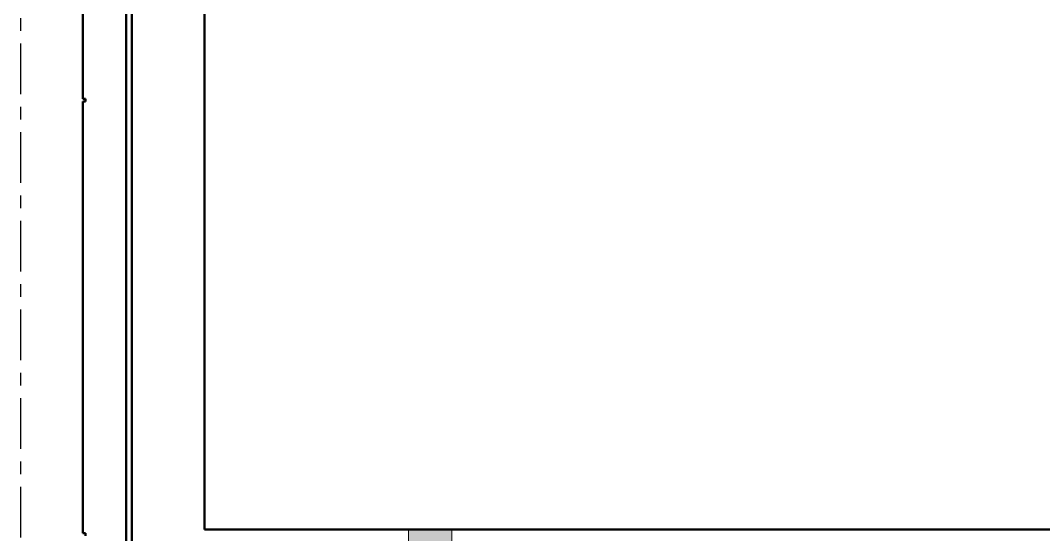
# Model space of a CAD drawing. Header units: millimetres. Extents: x -1379 to 1385823, y -4884429 to 548763.
# Drawn here: x 452604 to 456137, y -2339241 to -2337466 of the extents above; entities that cross this region are included whole.
import ezdxf
from ezdxf.enums import TextEntityAlignment as Align

# ---------------------------------------------------------------- set-up
doc = ezdxf.new("R2010")
doc.units = ezdxf.units.MM
doc.linetypes.add('CENTER', pattern=[50.8, 31.75, -6.35, 6.35, -6.35])
doc.linetypes.add('TA_GL_000.70000', pattern=[1.925, 0.7, -0.175, 0.175, -0.175, 0.7])
for name, color, linetype in [('000 - 0_SYM_DWG_GRIDLINE_MAIN_COLOR_251', 7, 'Continuous'), ('000 - 0_SYM_DWG_SLOPE-SYM_TEXT_COLOR_3', 7, 'Continuous'), ('000 - GRID', 7, 'CENTER')]:
    doc.layers.add(name, color=color, linetype=linetype)
for name, color, linetype, lineweight in [('A-COLS-E', 7, 'Continuous', 35), ('A-DETL', 7, 'Continuous', 70), ('A-DETL-GENF', 7, 'Continuous', 35), ('A-FLOR-E', 7, 'Continuous', 35), ('WALL-E', 7, 'Continuous', 50)]:
    doc.layers.add(name, color=color, linetype=linetype, lineweight=lineweight)
doc.styles.add('ARIAL', font='arial.ttf')
doc.styles.add('TA', font='', dxfattribs={"height": 4.5})
doc.styles.get('TA').set_extended_font_data('Cordia New')

# ---------------------------------------------------------------- blocks, each defined once
blk = doc.blocks.new('*U1926')
at = {"layer": '000 - 0_SYM_DWG_GRIDLINE_MAIN_COLOR_251', "color": 7, "linetype": 'ByBlock', "ltscale": 5}
blk.add_line((10, 0), (-321.4, 0), dxfattribs=at)
at = {"color": 7, "style": 'TA', "flags": 1}
blk.add_attdef('LOCATION', (6, -6), '', height=4.5, rotation=270, dxfattribs=at)
at = {"layer": '000 - 0_SYM_DWG_SLOPE-SYM_TEXT_COLOR_3', "color": 7, "style": 'ARIAL'}
blk.add_attdef('GRID-HEAD', text='', height=4, rotation=270, dxfattribs=at).set_placement((27.4, 0), align=Align.MIDDLE_CENTER)
blk = doc.blocks.new('C-1-IV01_REV00_20260614-171844_LOPF_DIMS')
at = {"layer": '000 - GRID', "color": 7, "linetype": 'TA_GL_000.70000', "xscale": 50.00000000000007, "yscale": 50.00000000000007, "zscale": 50.00000000000007, "rotation": 90}
blk.add_blockref('*U1926', (0, 0), dxfattribs=at)
blk = doc.blocks.new('DPA_Rectangular - 300 x 300mm-5176409-IV01 - ROOF LEVEL PLAN')
at = {"layer": 'A-COLS-E', "color": 7}
for p, q in [((-150, 150), (-150, -150)), ((-150, -150), (-150, 150)), ((-150, -150), (150, -150)), ((150, -150), (-150, -150))]:
    blk.add_line(p, q, dxfattribs=at)
blk = doc.blocks.new('C-1-IV01-AR-2530-01-B_20260616-231124sadsada')
at = {"layer": 'A-DETL-GENF'}
h = blk.add_hatch(color=7, dxfattribs=at)
h.paths.add_polyline_path([(8490, -10410), (8490, -10060), (8340, -10060), (8340, -10410), (8479.1, -10410)])
h.paths.add_polyline_path([(1490, -10410), (1490, -10060), (1340, -10060), (1340, -10410)])
h.paths.add_polyline_path([(15340, -10410), (15490, -10410), (15490, -10060), (15340, -10060), (15340, -10310)])
at = {"layer": 'A-DETL', "color": 7, "lineweight": 9}
for p, q in [((1490, -10060), (1340, -10060)), ((1340, -10060), (1340, -10310)), ((1490, -10310), (1490, -10060))]:
    blk.add_line(p, q, dxfattribs=at)
at = {"layer": 'A-FLOR-E', "color": 7}
for p, q in [((385, -10310), (385, -1010)), ((385, -1010), (385, -10310)), ((635, -10060), (635, -1260)), ((635, -1260), (635, -10060)), ((365, -12040), (365, -6705)), ((365, -6705), (365, -12040)), ((16195, -10060), (635, -10060)), ((635, -10060), (16195, -10060))]:
    blk.add_line(p, q, dxfattribs=at)
at = {"layer": 'WALL-E', "color": 7}
for p, q in [((365, -12040), (365, -1010)), ((365, -1010), (365, -12040)), ((385, -1010), (385, -10310)), ((385, -10310), (385, -1010)), ((635, -1260), (635, -10060)), ((635, -10060), (635, -1260)), ((385, -6805), (385, -10010)), ((385, -10010), (385, -6805)), ((215, -8572), (215, -7082)), ((215, -7082), (215, -8572)), ((215, -7082), (215, -8572)), ((215, -8572), (215, -7082)), ((215, -8572), (215, -7082)), ((215, -7082), (215, -8572)), ((225, -8572), (215, -8572)), ((215, -8572), (225, -8572)), ((225, -8572), (215, -8572)), ((225, -8572), (215, -8572)), ((215, -8572), (225, -8572)), ((225, -8572), (215, -8572)), ((215, -10072), (215, -8582)), ((215, -8582), (215, -10072)), ((215, -8582), (215, -10072)), ((215, -10072), (215, -8582)), ((215, -8582), (215, -10072)), ((215, -10072), (215, -8582)), ((215, -8582), (225, -8582)), ((225, -8582), (215, -8582)), ((215, -8582), (225, -8582)), ((215, -8582), (225, -8582)), ((225, -8582), (215, -8582)), ((215, -8582), (225, -8582)), ((225, -8582), (225, -8572)), ((225, -8572), (225, -8582)), ((635, -10060), (16195, -10060)), ((16195, -10060), (635, -10060)), ((225, -10072), (215, -10072)), ((215, -10072), (225, -10072)), ((225, -10072), (215, -10072)), ((225, -10072), (215, -10072)), ((215, -10072), (225, -10072)), ((225, -10072), (215, -10072)), ((225, -10082), (225, -10072)), ((225, -10072), (225, -10082))]:
    blk.add_line(p, q, dxfattribs=at)
at = {"layer": 'A-COLS-E', "color": 7}
blk.add_blockref('DPA_Rectangular - 300 x 300mm-5176409-IV01 - ROOF LEVEL PLAN', (535, -10160), dxfattribs=at)

msp = doc.modelspace()

# ---------------------------------------------------------------- block references
at = {"color": 7}
for name in ['C-1-IV01_REV00_20260614-171844_LOPF_DIMS', 'C-1-IV01-AR-2530-01-B_20260616-231124sadsada']:
    msp.add_blockref(name, (452604.3, -2329164.2), dxfattribs=at)

doc.saveas('drawing.dxf')
